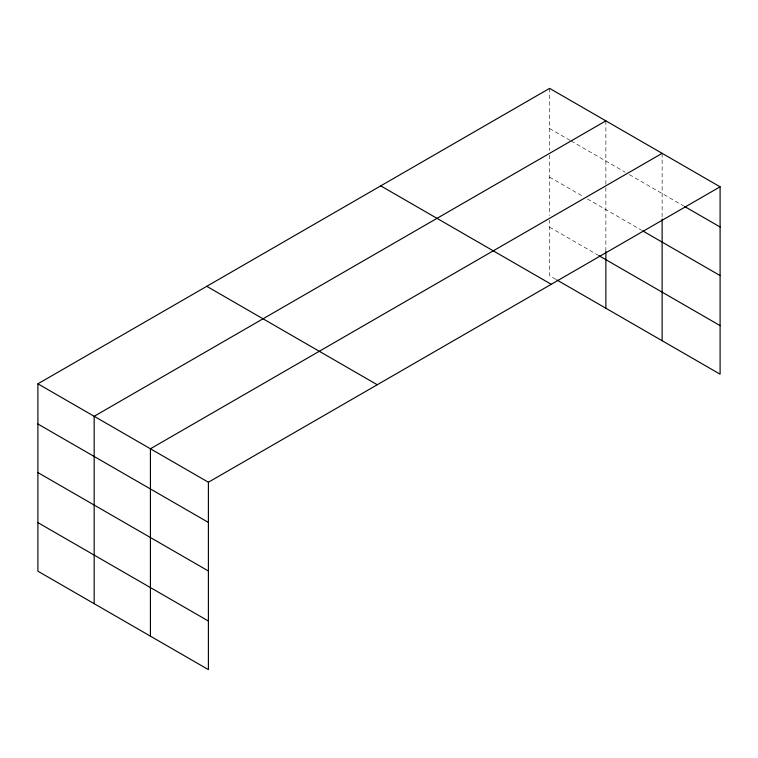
<?xml version="1.0" encoding="UTF-8"?>
<svg xmlns="http://www.w3.org/2000/svg" width="758" height="758" viewBox="0 0 758 758"><rect width="100%" height="100%" fill="white"/><g stroke="black" fill="none" stroke-linecap="round" stroke-linejoin="round"><path stroke-width="0.57" stroke-dasharray="3.79 2.84" d="M549.607 128.557L570.063 140.372M571.087 140.96L625.303 172.265M629.396 174.624L683.489 205.854M549.607 177.135L583.366 196.625M587.459 198.984L641.675 230.29M549.607 227.182L597.683 254.944M555.747 279.304L549.607 275.76L549.607 220.199M662.132 153.343L662.132 217.811M605.869 120.863L605.869 186.487M605.869 187.643L605.869 251.514M549.607 88.373L549.607 150.539M549.607 155.163L549.607 215.547"/><path stroke-width="1.14" d="M37.9 383.813L208.393 482.24L208.393 669.627L37.9 571.191L37.9 383.813L549.607 88.373L720.1 186.809L720.1 374.187L556.77 279.892M605.869 120.863L94.163 416.294L94.163 603.671M662.132 153.343L150.425 448.774L150.425 636.151M208.393 482.24L720.1 186.809M684.502 206.441L720.1 226.993M642.699 230.877L720.1 275.571M598.706 255.531L720.1 325.618M380.743 185.871L551.237 284.297M206.763 286.316L377.257 384.751M37.9 423.997L208.393 522.423M37.9 472.566L208.393 571.001M37.9 522.613L208.393 621.048M662.132 218.967L662.132 340.721M605.869 251.514L605.869 308.241"/></g></svg>
